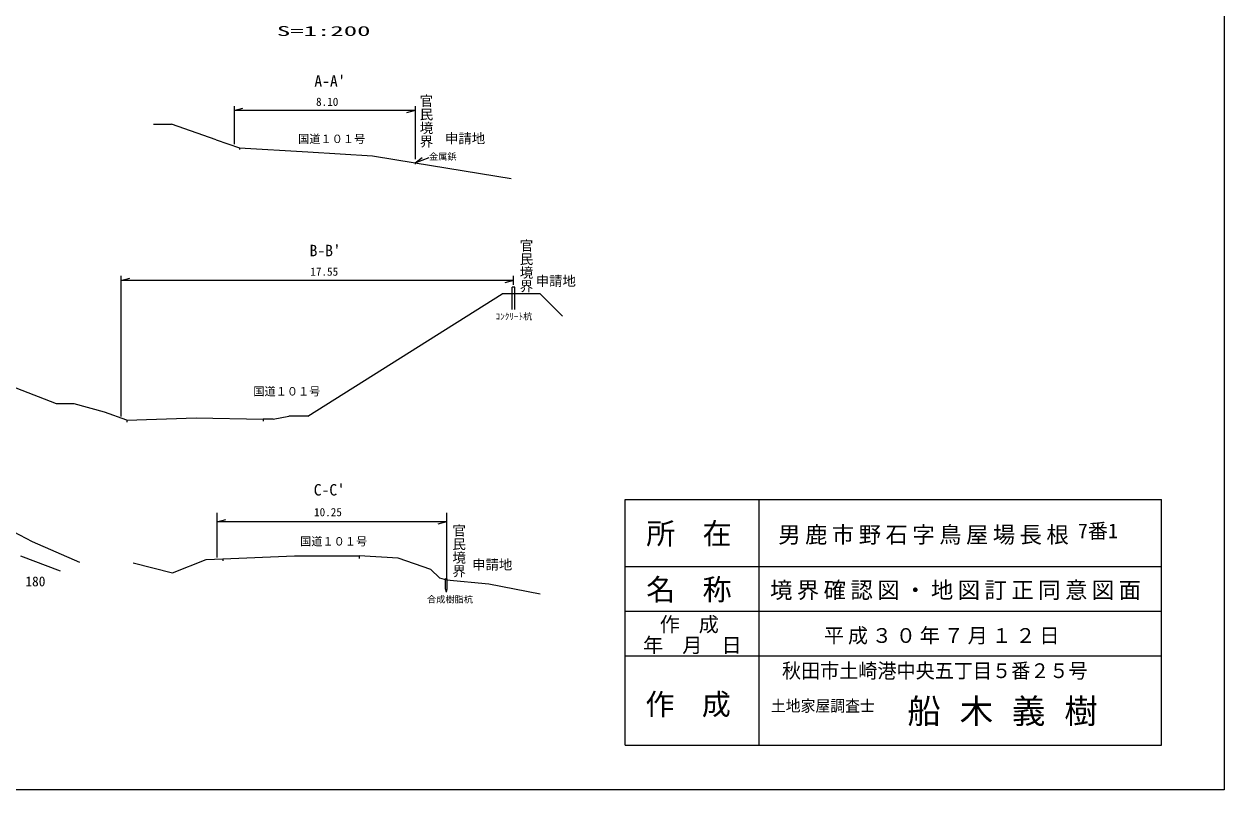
# Model space of a CAD drawing. Units: millimetres on the paper, with parts at other scales. Extents: x -297 to 257, y -210 to 170.
# Drawn here: x -11.5 to 257, y -210 to -38.6 of the extents above; entities that cross this region are included whole.
import ezdxf
from ezdxf.enums import TextEntityAlignment as Align

# ---------------------------------------------------------------- set-up
doc = ezdxf.new("R2010")
doc.units = ezdxf.units.MM
doc.layers.add('0-0_2001', color=7, linetype='Continuous')
doc.layers.add('0-1_117', color=7, linetype='Continuous')
doc.styles.add('@ＭＳ ゴシック', font='')
doc.styles.add('ＭＳ ゴシック', font='')
doc.styles.add('ＭＳ 明朝', font='')
doc.styles.get('@ＭＳ ゴシック').set_extended_font_data('@MS Gothic')
doc.styles.get('ＭＳ ゴシック').set_extended_font_data('MS Gothic')
doc.styles.get('ＭＳ 明朝').set_extended_font_data('MS Mincho')

msp = doc.modelspace()

# ---------------------------------------------------------------- linework, layer by layer
at = {"layer": '0-0_2001'}
for p, q in [((35.5, -57), (35.5, -65.5)), ((35.5, -58), (37.43, -57.483)), ((76, -58), (35.5, -58)), ((76, -58), (74.068, -58.518)), ((76, -57), (76, -68.884)), ((17.5, -61.05), (21.5, -61.05)), ((31.5, -64.55), (21.5, -61.05)), ((36.75, -66.35), (36.75, -66.698)), ((76, -69.7), (79.124, -68.493)), ((76, -69.7), (77.615, -68.521)), ((76, -69.7), (76, -69.993)), ((10.25, -126.479), (10.25, -95)), ((10.25, -96), (12.182, -95.482)), ((98, -96), (10.25, -96)), ((98, -96), (96.068, -96.518)), ((98, -97), (98, -95)), ((52, -126.4), (95.5, -99)), ((104, -99), (95.5, -99)), ((98.3, -97.5), (97.7, -97.5)), ((97.7, -102.5), (97.7, -97.5)), ((98.3, -102.5), (98.3, -97.5)), ((104, -99), (109, -104)), ((-4.25, -123.6), (-13.25, -120.1)), ((-0.25, -123.6), (-4.25, -123.6)), ((6.5, -125.5), (-0.25, -123.6)), ((11.5, -127.3), (6.5, -125.5)), ((11.5, -127.3), (11.5, -127.733)), ((44.25, -127.05), (42, -127.05)), ((42, -127.05), (42, -127.487)), ((44.25, -127.05), (47.75, -126.4)), ((52, -126.4), (47.75, -126.4)), ((123, -200), (123, -145)), ((123, -145), (243, -145)), ((153, -200), (153, -145)), ((243, -200), (243, -145)), ((31.75, -158), (31.75, -148)), ((31.75, -150), (33.682, -149.482)), ((83, -150), (31.75, -150)), ((83, -150), (81.068, -150.518)), ((83, -148), (83, -162.5)), ((-12.258, -157.594), (-3.415, -160.983)), ((29.25, -158.45), (33, -158.25)), ((33, -158.25), (33, -158.731)), ((63.5, -157.65), (63.5, -158.22)), ((12.947, -159.209), (21.75, -161.45)), ((21.75, -161.45), (29.25, -158.45)), ((123, -160), (243, -160)), ((81.5, -162.55), (83, -163)), ((82.825, -164.963), (82.825, -162.75)), ((83.175, -162.75), (82.825, -162.75)), ((83.175, -164.962), (83.175, -162.75)), ((83, -165.75), (82.825, -164.963)), ((83, -165.75), (83.175, -164.962)), ((123, -170), (243, -170)), ((123, -180), (243, -180)), ((123, -200), (243, -200))]:
    msp.add_line(p, q, dxfattribs=at)
for points in [[(31.5, -64.55), (36.75, -66.35), (52, -67.2), (66.5, -68.1), (76, -69.7), (97.5, -73.2)], [(-60.456, -117.395), (-62.911, -124.731), (-51.322, -129.869), (-35.308, -138.175), (-15.328, -151.391), (-9.647, -154.417), (0.943, -159.041)], [(11.5, -127.3), (27, -126.75), (42, -127.05)], [(33, -158.25), (49, -157.65), (63.5, -157.65)], [(81.5, -162.55), (79.5, -160.7), (72.25, -158.15), (63.5, -157.65)], [(83, -163), (92.5, -163.9), (104, -166.1)]]:
    msp.add_lwpolyline(points, dxfattribs=at)
at = {"layer": '0-1_117'}
msp.add_lwpolyline([(-297, -210), (-297, 170), (257, 170), (257, -210)], close=True, dxfattribs=at)

# ---------------------------------------------------------------- texts
at = {"layer": '0-0_2001'}
for s, height, style, width, p in [('S=1:200', 2.199, 'ＭＳ ゴシック', 2, (45.085, -41.966)), ('秋田市土崎港中央五丁目５番２５号', 3.299, 'ＭＳ 明朝', 0.95, (158.087, -185.951)), ('土地家屋調査士', 2.566, 'ＭＳ 明朝', 0.95, (155.604, -193.232))]:
    msp.add_text(s, height=height, dxfattribs=dict(at, style=style, width=width)).set_placement(p, align=Align.BOTTOM_LEFT)
for s, height, style, p in [("A-A'", 2.566, 'ＭＳ ゴシック', (53.466, -53.443)), ('8.10', 1.833, 'ＭＳ ゴシック', (53.846, -57.5)), ('国道１０１号', 1.833, 'ＭＳ ゴシック', (49.844, -65.82)), ('申請地', 2.199, 'ＭＳ ゴシック', (82.69, -65.994)), ('金属鋲', 1.466, 'ＭＳ ゴシック', (79.124, -69.493)), ("B-B'", 2.566, 'ＭＳ ゴシック', (52.4, -91.372)), ('17.55', 1.833, 'ＭＳ ゴシック', (52.563, -95.5)), ('申請地', 2.199, 'ＭＳ ゴシック', (102.994, -97.869)), ('ｺﾝｸﾘｰﾄ杭', 1.466, 'ＭＳ ゴシック', (94.012, -105.241)), ('国道１０１号', 1.833, 'ＭＳ ゴシック', (39.807, -122.3)), ("C-C'", 2.566, 'ＭＳ ゴシック', (53.326, -144.897)), ('10.25', 1.833, 'ＭＳ ゴシック', (53.398, -149.304)), ('7番1', 3.299, 'ＭＳ 明朝', (224.298, -154.674)), ('国道１０１号', 1.833, 'ＭＳ ゴシック', (50.28, -155.861)), ('申請地', 2.199, 'ＭＳ ゴシック', (88.763, -161.337)), ('180', 2.199, 'ＭＳ ゴシック', (-11.197, -165.088)), ('合成樹脂杭', 1.466, 'ＭＳ ゴシック', (78.681, -168.541))]:
    msp.add_text(s, height=height, dxfattribs=dict(at, style=style)).set_placement(p, align=Align.BOTTOM_LEFT)
at = {"layer": '0-0_2001', "style": '@ＭＳ ゴシック'}
for p in [(76.733, -54.279), (99.115, -86.658), (84.049, -150.412)]:
    msp.add_text('官民境界', height=2.221, rotation=270, dxfattribs=at).set_placement(p, align=Align.BOTTOM_LEFT)
at = {"layer": '0-0_2001', "attachment_point": 7, "style": 'ＭＳ 明朝'}
for s, insert, char_height in [('\\T1.94;所在', (127.721, -155.534), 4.765), ('\\T1.2;男鹿市野石字鳥屋場長根', (157.267, -155.134), 3.666), ('\\T1.94;名称', (127.721, -168.068), 4.765), ('\\T1.2;境界確認図・地図訂正同意図面', (155.422, -167.535), 3.666), ('\\T1.94;作成', (130.74, -174.994), 3.299), ('\\T1.19;平成３０年７月１２日', (167.503, -177.48), 3.299), ('\\T1.95;年月日', (127.01, -179.612), 3.299), ('\\T1.94;作成', (127.543, -193.765), 4.765), ('\\T1.56;船木義樹', (186.15, -195.718), 5.499)]:
    msp.add_mtext(s, dxfattribs=dict(at, insert=insert, char_height=char_height))

doc.saveas('drawing.dxf')
